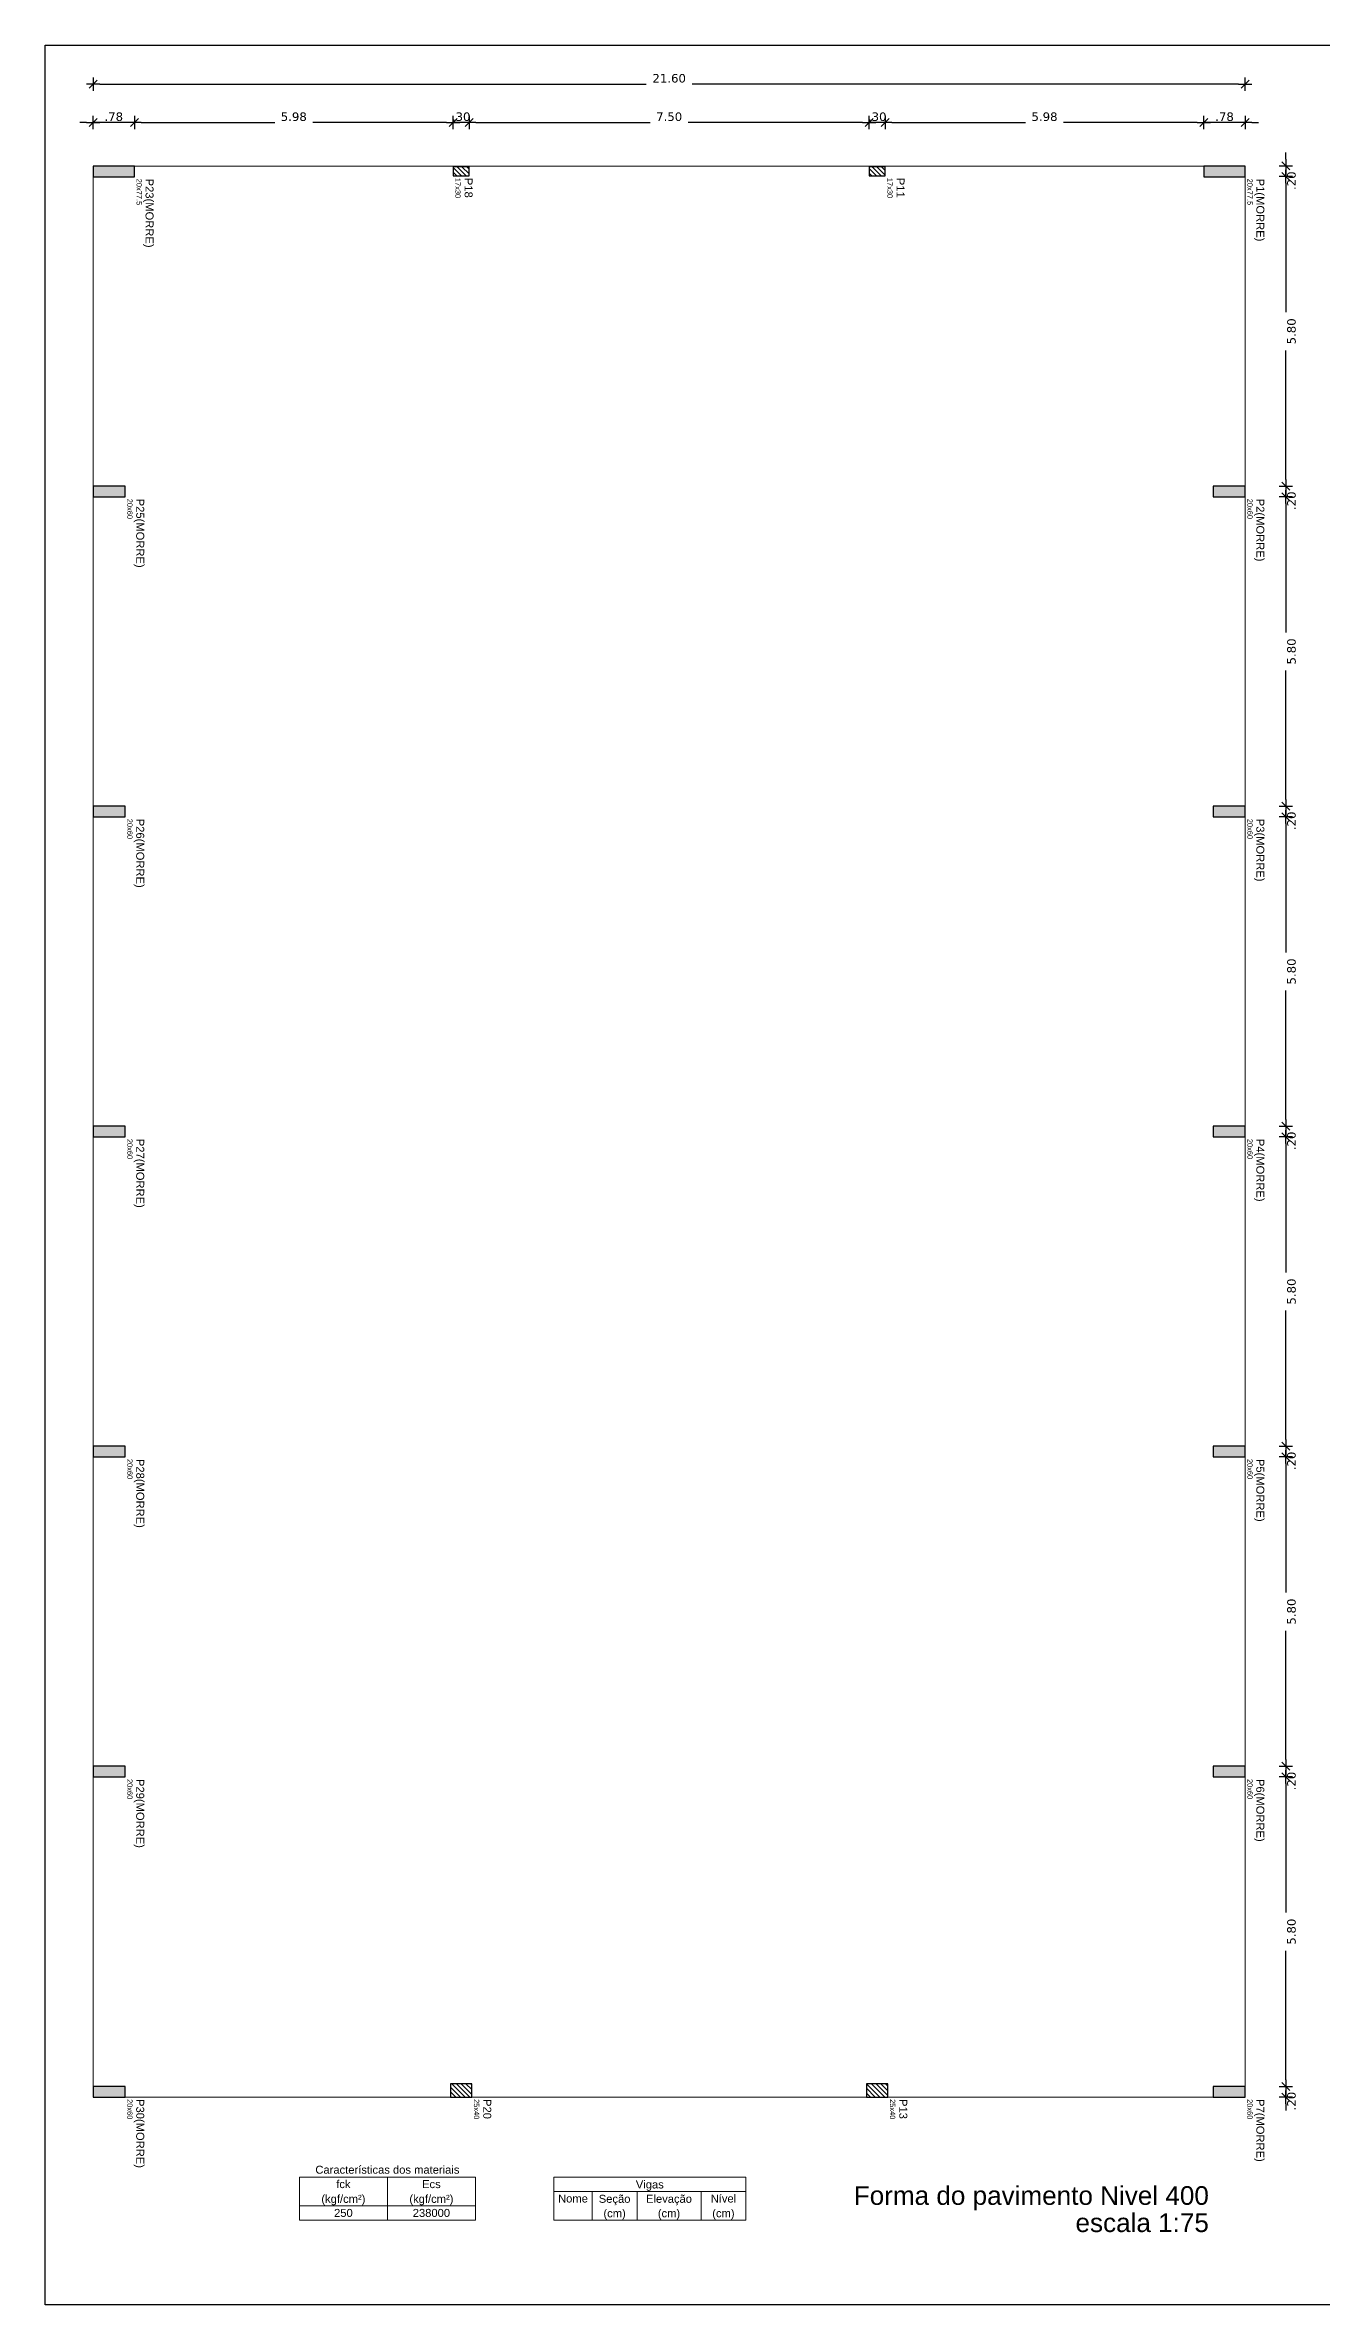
# Model space of a CAD drawing. Extents: x 25 to 1028, y -81 to 176.
# Drawn here: x 812.4 to 836.34, y 47.77 to 90.13 of the extents above; entities that cross this region are included whole.
import ezdxf

# ---------------------------------------------------------------- set-up
doc = ezdxf.new("R2010")
doc.units = 0
doc.header["$LTSCALE"] = 0.3
doc.header["$PDSIZE"] = 0.1
doc.layers.get('0').update_dxf_attribs({"linetype": 'CONTINUOUS'})
doc.layers.get('Defpoints').update_dxf_attribs({"linetype": 'CONTINUOUS'})
doc.layers.add('ARQ-CTA-1_100', color=1, linetype='CONTINUOUS')
doc.layers.add('FO-Pilares', color=4, linetype='CONTINUOUS')
for name, color, linetype, lineweight in [('FO-Hachuras dos pilares', 9, 'CONTINUOUS', 5), ('FO-Textos das vigas', 7, 'CONTINUOUS', 5), ('FO-Textos dos pilares', 7, 'CONTINUOUS', 5), ('FO-Títulos', 1, 'CONTINUOUS', 20)]:
    doc.layers.add(name, color=color, linetype=linetype, lineweight=lineweight)
doc.layers.add('VPort', color=45, linetype='CONTINUOUS', plot=False)
doc.styles.add('Arial', font='arial.ttf')
doc.styles.add('FNDE Texto Cota 0100', font='verdana.ttf', dxfattribs={"height": 0.16})
doc.dimstyles.new('FNDE 1-0100', dxfattribs={"dimscale": 2.5, "dimtxt": 0.16, "dimasz": 0.05, "dimexe": 0.15, "dimexo": 0.15, "dimgap": 0.05, "dimtad": 1, "dimzin": 4, "dimdsep": 46, "dimtxsty": 'FNDE Texto Cota 0100', "dimblk": 'tic', "dimcen": 0.15, "dimdle": 0.15, "dimse1": 1, "dimse2": 1, "dimclrd": 251, "dimclre": 251, "dimclrt": 256, "dimaunit": 1, "dimadec": 3, "dimazin": 0, "dimtfac": 1, "dimtix": 1, "dimtmove": 2, "dimatfit": 3, "dimldrblk": 'tic', "dimfxl": 0.15, "dimtvp": 1, "dimtolj": 1, "dimtzin": 0, "dimarcsym": 0})
pattern_1 = [(315, (830.948375, 157.191385), (0.044194174, 0.044194174), [])]
pattern_2 = [(315, (830.948375, 157.216385), (0.044194174, 0.044194174), [])]

# ---------------------------------------------------------------- blocks, each defined once
blk = doc.blocks.new('tic')
at = {"color": 251}
for p, q in [((-1, 0), (1, 0)), ((0, -1), (0, 1))]:
    blk.add_line(p, q, dxfattribs=at)
blk.add_line((-0.6, -0.6), (0.6, 0.6))
blk = doc.blocks.new('*D90')
at = {"layer": 'ARQ-CTA-1_100', "color": 251, "lineweight": -2}
for p, q in [((835.661, 87.986), (835.661, 88.111)), ((835.661, 87.861), (835.661, 87.661)), ((835.661, 87.536), (835.661, 87.411))]:
    blk.add_line(p, q, dxfattribs=at)
at = {"layer": 'Defpoints', "color": 0}
for p in [(833.953, 87.861), (833.953, 87.661), (835.661, 87.661)]:
    blk.add_point(p, dxfattribs=at)
at = {"layer": 'ARQ-CTA-1_100', "color": 251, "lineweight": -2, "xscale": 0.125, "yscale": 0.125, "zscale": 0.125}
for p, rotation in [((835.661, 87.861), 270), ((835.661, 87.661), 90)]:
    blk.add_blockref('tic', p, dxfattribs=dict(at, rotation=rotation))
at = {"layer": 'ARQ-CTA-1_100', "insert": (835.767, 87.585), "char_height": 0.16, "attachment_point": 5, "rotation": 90, "style": 'FNDE Texto Cota 0100'}
blk.add_mtext('\\A1;.20', dxfattribs=at)
blk = doc.blocks.new('*D91')
at = {"layer": 'ARQ-CTA-1_100', "color": 251, "lineweight": -2}
for p, q in [((835.661, 87.536), (835.661, 85.118)), ((835.661, 81.986), (835.661, 84.403))]:
    blk.add_line(p, q, dxfattribs=at)
at = {"layer": 'Defpoints', "color": 0}
for p in [(833.953, 87.661), (833.953, 81.861), (835.661, 81.861)]:
    blk.add_point(p, dxfattribs=at)
at = {"layer": 'ARQ-CTA-1_100', "color": 251, "lineweight": -2, "xscale": 0.125, "yscale": 0.125, "zscale": 0.125}
for p, rotation in [((835.661, 87.661), 90), ((835.661, 81.861), 270)]:
    blk.add_blockref('tic', p, dxfattribs=dict(at, rotation=rotation))
at = {"layer": 'ARQ-CTA-1_100', "insert": (835.767, 84.761), "char_height": 0.16, "attachment_point": 5, "rotation": 90, "style": 'FNDE Texto Cota 0100'}
blk.add_mtext('\\A1;5.80', dxfattribs=at)
blk = doc.blocks.new('*D92')
at = {"layer": 'ARQ-CTA-1_100', "color": 251, "lineweight": -2}
for p, q in [((835.661, 81.986), (835.661, 82.111)), ((835.661, 81.861), (835.661, 81.661)), ((835.661, 81.536), (835.661, 81.411))]:
    blk.add_line(p, q, dxfattribs=at)
at = {"layer": 'Defpoints', "color": 0}
for p in [(833.953, 81.861), (833.953, 81.661), (835.661, 81.661)]:
    blk.add_point(p, dxfattribs=at)
at = {"layer": 'ARQ-CTA-1_100', "color": 251, "lineweight": -2, "xscale": 0.125, "yscale": 0.125, "zscale": 0.125}
for p, rotation in [((835.661, 81.861), 270), ((835.661, 81.661), 90)]:
    blk.add_blockref('tic', p, dxfattribs=dict(at, rotation=rotation))
at = {"layer": 'ARQ-CTA-1_100', "insert": (835.767, 81.585), "char_height": 0.16, "attachment_point": 5, "rotation": 90, "style": 'FNDE Texto Cota 0100'}
blk.add_mtext('\\A1;.20', dxfattribs=at)
blk = doc.blocks.new('*D93')
at = {"layer": 'ARQ-CTA-1_100', "color": 251, "lineweight": -2}
for p, q in [((835.661, 81.536), (835.661, 79.118)), ((835.661, 75.986), (835.661, 78.403))]:
    blk.add_line(p, q, dxfattribs=at)
at = {"layer": 'Defpoints', "color": 0}
for p in [(833.953, 81.661), (833.953, 75.861), (835.661, 75.861)]:
    blk.add_point(p, dxfattribs=at)
at = {"layer": 'ARQ-CTA-1_100', "color": 251, "lineweight": -2, "xscale": 0.125, "yscale": 0.125, "zscale": 0.125}
for p, rotation in [((835.661, 81.661), 90), ((835.661, 75.861), 270)]:
    blk.add_blockref('tic', p, dxfattribs=dict(at, rotation=rotation))
at = {"layer": 'ARQ-CTA-1_100', "insert": (835.767, 78.761), "char_height": 0.16, "attachment_point": 5, "rotation": 90, "style": 'FNDE Texto Cota 0100'}
blk.add_mtext('\\A1;5.80', dxfattribs=at)
blk = doc.blocks.new('*D94')
at = {"layer": 'ARQ-CTA-1_100', "color": 251, "lineweight": -2}
for p, q in [((835.661, 75.986), (835.661, 76.111)), ((835.661, 75.861), (835.661, 75.661)), ((835.661, 75.536), (835.661, 75.411))]:
    blk.add_line(p, q, dxfattribs=at)
at = {"layer": 'Defpoints', "color": 0}
for p in [(833.953, 75.861), (833.953, 75.661), (835.661, 75.661)]:
    blk.add_point(p, dxfattribs=at)
at = {"layer": 'ARQ-CTA-1_100', "color": 251, "lineweight": -2, "xscale": 0.125, "yscale": 0.125, "zscale": 0.125}
for p, rotation in [((835.661, 75.861), 270), ((835.661, 75.661), 90)]:
    blk.add_blockref('tic', p, dxfattribs=dict(at, rotation=rotation))
at = {"layer": 'ARQ-CTA-1_100', "insert": (835.767, 75.585), "char_height": 0.16, "attachment_point": 5, "rotation": 90, "style": 'FNDE Texto Cota 0100'}
blk.add_mtext('\\A1;.20', dxfattribs=at)
blk = doc.blocks.new('*D95')
at = {"layer": 'ARQ-CTA-1_100', "color": 251, "lineweight": -2}
for p, q in [((835.661, 75.536), (835.661, 73.118)), ((835.661, 69.986), (835.661, 72.403))]:
    blk.add_line(p, q, dxfattribs=at)
at = {"layer": 'Defpoints', "color": 0}
for p in [(833.953, 75.661), (833.953, 69.861), (835.661, 69.861)]:
    blk.add_point(p, dxfattribs=at)
at = {"layer": 'ARQ-CTA-1_100', "color": 251, "lineweight": -2, "xscale": 0.125, "yscale": 0.125, "zscale": 0.125}
for p, rotation in [((835.661, 75.661), 90), ((835.661, 69.861), 270)]:
    blk.add_blockref('tic', p, dxfattribs=dict(at, rotation=rotation))
at = {"layer": 'ARQ-CTA-1_100', "insert": (835.767, 72.761), "char_height": 0.16, "attachment_point": 5, "rotation": 90, "style": 'FNDE Texto Cota 0100'}
blk.add_mtext('\\A1;5.80', dxfattribs=at)
blk = doc.blocks.new('*D96')
at = {"layer": 'ARQ-CTA-1_100', "color": 251, "lineweight": -2}
for p, q in [((835.661, 69.986), (835.661, 70.111)), ((835.661, 69.861), (835.661, 69.661)), ((835.661, 69.536), (835.661, 69.411))]:
    blk.add_line(p, q, dxfattribs=at)
at = {"layer": 'Defpoints', "color": 0}
for p in [(833.953, 69.861), (833.953, 69.661), (835.661, 69.661)]:
    blk.add_point(p, dxfattribs=at)
at = {"layer": 'ARQ-CTA-1_100', "color": 251, "lineweight": -2, "xscale": 0.125, "yscale": 0.125, "zscale": 0.125}
for p, rotation in [((835.661, 69.861), 270), ((835.661, 69.661), 90)]:
    blk.add_blockref('tic', p, dxfattribs=dict(at, rotation=rotation))
at = {"layer": 'ARQ-CTA-1_100', "insert": (835.767, 69.585), "char_height": 0.16, "attachment_point": 5, "rotation": 90, "style": 'FNDE Texto Cota 0100'}
blk.add_mtext('\\A1;.20', dxfattribs=at)
blk = doc.blocks.new('*D97')
at = {"layer": 'ARQ-CTA-1_100', "color": 251, "lineweight": -2}
for p, q in [((835.661, 69.536), (835.661, 67.118)), ((835.661, 63.986), (835.661, 66.403))]:
    blk.add_line(p, q, dxfattribs=at)
at = {"layer": 'Defpoints', "color": 0}
for p in [(833.953, 69.661), (833.953, 63.861), (835.661, 63.861)]:
    blk.add_point(p, dxfattribs=at)
at = {"layer": 'ARQ-CTA-1_100', "color": 251, "lineweight": -2, "xscale": 0.125, "yscale": 0.125, "zscale": 0.125}
for p, rotation in [((835.661, 69.661), 90), ((835.661, 63.861), 270)]:
    blk.add_blockref('tic', p, dxfattribs=dict(at, rotation=rotation))
at = {"layer": 'ARQ-CTA-1_100', "insert": (835.767, 66.761), "char_height": 0.16, "attachment_point": 5, "rotation": 90, "style": 'FNDE Texto Cota 0100'}
blk.add_mtext('\\A1;5.80', dxfattribs=at)
blk = doc.blocks.new('*D98')
at = {"layer": 'ARQ-CTA-1_100', "color": 251, "lineweight": -2}
for p, q in [((835.661, 63.986), (835.661, 64.111)), ((835.661, 63.861), (835.661, 63.661)), ((835.661, 63.536), (835.661, 63.411))]:
    blk.add_line(p, q, dxfattribs=at)
at = {"layer": 'Defpoints', "color": 0}
for p in [(833.953, 63.861), (833.953, 63.661), (835.661, 63.661)]:
    blk.add_point(p, dxfattribs=at)
at = {"layer": 'ARQ-CTA-1_100', "color": 251, "lineweight": -2, "xscale": 0.125, "yscale": 0.125, "zscale": 0.125}
for p, rotation in [((835.661, 63.861), 270), ((835.661, 63.661), 90)]:
    blk.add_blockref('tic', p, dxfattribs=dict(at, rotation=rotation))
at = {"layer": 'ARQ-CTA-1_100', "insert": (835.767, 63.585), "char_height": 0.16, "attachment_point": 5, "rotation": 90, "style": 'FNDE Texto Cota 0100'}
blk.add_mtext('\\A1;.20', dxfattribs=at)
blk = doc.blocks.new('*D99')
at = {"layer": 'ARQ-CTA-1_100', "color": 251, "lineweight": -2}
for p, q in [((835.661, 63.536), (835.661, 61.118)), ((835.661, 57.986), (835.661, 60.403))]:
    blk.add_line(p, q, dxfattribs=at)
at = {"layer": 'Defpoints', "color": 0}
for p in [(833.953, 63.661), (833.953, 57.861), (835.661, 57.861)]:
    blk.add_point(p, dxfattribs=at)
at = {"layer": 'ARQ-CTA-1_100', "color": 251, "lineweight": -2, "xscale": 0.125, "yscale": 0.125, "zscale": 0.125}
for p, rotation in [((835.661, 63.661), 90), ((835.661, 57.861), 270)]:
    blk.add_blockref('tic', p, dxfattribs=dict(at, rotation=rotation))
at = {"layer": 'ARQ-CTA-1_100', "insert": (835.767, 60.761), "char_height": 0.16, "attachment_point": 5, "rotation": 90, "style": 'FNDE Texto Cota 0100'}
blk.add_mtext('\\A1;5.80', dxfattribs=at)
blk = doc.blocks.new('*D100')
at = {"layer": 'ARQ-CTA-1_100', "color": 251, "lineweight": -2}
for p, q in [((835.661, 57.986), (835.661, 58.111)), ((835.661, 57.861), (835.661, 57.661)), ((835.661, 57.536), (835.661, 57.411))]:
    blk.add_line(p, q, dxfattribs=at)
at = {"layer": 'Defpoints', "color": 0}
for p in [(833.953, 57.861), (833.953, 57.661), (835.661, 57.661)]:
    blk.add_point(p, dxfattribs=at)
at = {"layer": 'ARQ-CTA-1_100', "color": 251, "lineweight": -2, "xscale": 0.125, "yscale": 0.125, "zscale": 0.125}
for p, rotation in [((835.661, 57.861), 270), ((835.661, 57.661), 90)]:
    blk.add_blockref('tic', p, dxfattribs=dict(at, rotation=rotation))
at = {"layer": 'ARQ-CTA-1_100', "insert": (835.767, 57.585), "char_height": 0.16, "attachment_point": 5, "rotation": 90, "style": 'FNDE Texto Cota 0100'}
blk.add_mtext('\\A1;.20', dxfattribs=at)
blk = doc.blocks.new('*D101')
at = {"layer": 'ARQ-CTA-1_100', "color": 251, "lineweight": -2}
for p, q in [((835.661, 57.536), (835.661, 55.118)), ((835.661, 51.986), (835.661, 54.403))]:
    blk.add_line(p, q, dxfattribs=at)
at = {"layer": 'Defpoints', "color": 0}
for p in [(833.953, 57.661), (833.953, 51.861), (835.661, 51.861)]:
    blk.add_point(p, dxfattribs=at)
at = {"layer": 'ARQ-CTA-1_100', "color": 251, "lineweight": -2, "xscale": 0.125, "yscale": 0.125, "zscale": 0.125}
for p, rotation in [((835.661, 57.661), 90), ((835.661, 51.861), 270)]:
    blk.add_blockref('tic', p, dxfattribs=dict(at, rotation=rotation))
at = {"layer": 'ARQ-CTA-1_100', "insert": (835.767, 54.761), "char_height": 0.16, "attachment_point": 5, "rotation": 90, "style": 'FNDE Texto Cota 0100'}
blk.add_mtext('\\A1;5.80', dxfattribs=at)
blk = doc.blocks.new('*D102')
at = {"layer": 'ARQ-CTA-1_100', "color": 251, "lineweight": -2}
for p, q in [((835.661, 51.986), (835.661, 52.111)), ((835.661, 51.861), (835.661, 51.661)), ((835.661, 51.536), (835.661, 51.411))]:
    blk.add_line(p, q, dxfattribs=at)
at = {"layer": 'Defpoints', "color": 0}
for p in [(833.953, 51.861), (833.953, 51.661), (835.661, 51.661)]:
    blk.add_point(p, dxfattribs=at)
at = {"layer": 'ARQ-CTA-1_100', "color": 251, "lineweight": -2, "xscale": 0.125, "yscale": 0.125, "zscale": 0.125}
for p, rotation in [((835.661, 51.861), 270), ((835.661, 51.661), 90)]:
    blk.add_blockref('tic', p, dxfattribs=dict(at, rotation=rotation))
at = {"layer": 'ARQ-CTA-1_100', "insert": (835.767, 51.585), "char_height": 0.16, "attachment_point": 5, "rotation": 90, "style": 'FNDE Texto Cota 0100'}
blk.add_mtext('\\A1;.20', dxfattribs=at)
blk = doc.blocks.new('*D103')
at = {"layer": 'ARQ-CTA-1_100', "color": 251, "lineweight": -2}
for p, q in [((833.999, 88.678), (833.874, 88.678)), ((834.899, 88.678), (834.124, 88.678)), ((835.024, 88.678), (835.149, 88.678))]:
    blk.add_line(p, q, dxfattribs=at)
at = {"layer": 'Defpoints', "color": 0}
for p in [(834.124, 88.678), (834.124, 87.861), (834.899, 87.861)]:
    blk.add_point(p, dxfattribs=at)
at = {"layer": 'ARQ-CTA-1_100', "color": 251, "lineweight": -2, "xscale": 0.125, "yscale": 0.125, "zscale": 0.125}
blk.add_blockref('tic', (834.124, 88.678), dxfattribs=at)
at = {"layer": 'ARQ-CTA-1_100', "color": 251, "lineweight": -2, "xscale": 0.125, "yscale": 0.125, "zscale": 0.125, "rotation": 180}
blk.add_blockref('tic', (834.899, 88.678), dxfattribs=at)
at = {"layer": 'ARQ-CTA-1_100', "insert": (834.511, 88.784), "char_height": 0.16, "attachment_point": 5, "style": 'FNDE Texto Cota 0100'}
blk.add_mtext('\\A1;.78', dxfattribs=at)
blk = doc.blocks.new('*D104')
at = {"layer": 'ARQ-CTA-1_100', "color": 251, "lineweight": -2}
for p, q in [((828.274, 88.678), (830.778, 88.678)), ((833.999, 88.678), (831.495, 88.678))]:
    blk.add_line(p, q, dxfattribs=at)
at = {"layer": 'Defpoints', "color": 0}
for p in [(828.149, 88.678), (828.149, 87.846), (834.124, 87.861)]:
    blk.add_point(p, dxfattribs=at)
at = {"layer": 'ARQ-CTA-1_100', "color": 251, "lineweight": -2, "xscale": 0.125, "yscale": 0.125, "zscale": 0.125, "rotation": 180}
blk.add_blockref('tic', (828.149, 88.678), dxfattribs=at)
at = {"layer": 'ARQ-CTA-1_100', "color": 251, "lineweight": -2, "xscale": 0.125, "yscale": 0.125, "zscale": 0.125}
blk.add_blockref('tic', (834.124, 88.678), dxfattribs=at)
at = {"layer": 'ARQ-CTA-1_100', "insert": (831.136, 88.784), "char_height": 0.16, "attachment_point": 5, "style": 'FNDE Texto Cota 0100'}
blk.add_mtext('\\A1;5.98', dxfattribs=at)
blk = doc.blocks.new('*D105')
at = {"layer": 'ARQ-CTA-1_100', "color": 251, "lineweight": -2}
for p, q in [((827.724, 88.678), (827.599, 88.678)), ((828.149, 88.678), (827.849, 88.678)), ((828.274, 88.678), (828.399, 88.678))]:
    blk.add_line(p, q, dxfattribs=at)
at = {"layer": 'Defpoints', "color": 0}
for p in [(827.849, 88.678), (827.849, 87.846), (828.149, 87.846)]:
    blk.add_point(p, dxfattribs=at)
at = {"layer": 'ARQ-CTA-1_100', "color": 251, "lineweight": -2, "xscale": 0.125, "yscale": 0.125, "zscale": 0.125}
blk.add_blockref('tic', (827.849, 88.678), dxfattribs=at)
at = {"layer": 'ARQ-CTA-1_100', "color": 251, "lineweight": -2, "xscale": 0.125, "yscale": 0.125, "zscale": 0.125, "rotation": 180}
blk.add_blockref('tic', (828.149, 88.678), dxfattribs=at)
at = {"layer": 'ARQ-CTA-1_100', "insert": (827.999, 88.784), "char_height": 0.16, "attachment_point": 5, "style": 'FNDE Texto Cota 0100'}
blk.add_mtext('\\A1;.30', dxfattribs=at)
blk = doc.blocks.new('*D106')
at = {"layer": 'ARQ-CTA-1_100', "color": 251, "lineweight": -2}
for p, q in [((820.474, 88.678), (823.74, 88.678)), ((827.724, 88.678), (824.458, 88.678))]:
    blk.add_line(p, q, dxfattribs=at)
at = {"layer": 'Defpoints', "color": 0}
for p in [(820.349, 88.678), (820.349, 87.846), (827.849, 87.846)]:
    blk.add_point(p, dxfattribs=at)
at = {"layer": 'ARQ-CTA-1_100', "color": 251, "lineweight": -2, "xscale": 0.125, "yscale": 0.125, "zscale": 0.125, "rotation": 180}
blk.add_blockref('tic', (820.349, 88.678), dxfattribs=at)
at = {"layer": 'ARQ-CTA-1_100', "color": 251, "lineweight": -2, "xscale": 0.125, "yscale": 0.125, "zscale": 0.125}
blk.add_blockref('tic', (827.849, 88.678), dxfattribs=at)
at = {"layer": 'ARQ-CTA-1_100', "insert": (824.099, 88.784), "char_height": 0.16, "attachment_point": 5, "style": 'FNDE Texto Cota 0100'}
blk.add_mtext('\\A1;7.50', dxfattribs=at)
blk = doc.blocks.new('*D107')
at = {"layer": 'ARQ-CTA-1_100', "color": 251, "lineweight": -2}
for p, q in [((819.924, 88.678), (819.799, 88.678)), ((820.349, 88.678), (820.049, 88.678)), ((820.474, 88.678), (820.599, 88.678))]:
    blk.add_line(p, q, dxfattribs=at)
at = {"layer": 'Defpoints', "color": 0}
for p in [(820.049, 88.678), (820.049, 87.846), (820.349, 87.846)]:
    blk.add_point(p, dxfattribs=at)
at = {"layer": 'ARQ-CTA-1_100', "color": 251, "lineweight": -2, "xscale": 0.125, "yscale": 0.125, "zscale": 0.125}
blk.add_blockref('tic', (820.049, 88.678), dxfattribs=at)
at = {"layer": 'ARQ-CTA-1_100', "color": 251, "lineweight": -2, "xscale": 0.125, "yscale": 0.125, "zscale": 0.125, "rotation": 180}
blk.add_blockref('tic', (820.349, 88.678), dxfattribs=at)
at = {"layer": 'ARQ-CTA-1_100', "insert": (820.199, 88.784), "char_height": 0.16, "attachment_point": 5, "style": 'FNDE Texto Cota 0100'}
blk.add_mtext('\\A1;.30', dxfattribs=at)
blk = doc.blocks.new('*D108')
at = {"layer": 'ARQ-CTA-1_100', "color": 251, "lineweight": -2}
for p, q in [((814.199, 88.678), (816.703, 88.678)), ((819.924, 88.678), (817.42, 88.678))]:
    blk.add_line(p, q, dxfattribs=at)
at = {"layer": 'Defpoints', "color": 0}
for p in [(814.074, 88.678), (814.074, 87.861), (820.049, 87.846)]:
    blk.add_point(p, dxfattribs=at)
at = {"layer": 'ARQ-CTA-1_100', "color": 251, "lineweight": -2, "xscale": 0.125, "yscale": 0.125, "zscale": 0.125, "rotation": 180}
blk.add_blockref('tic', (814.074, 88.678), dxfattribs=at)
at = {"layer": 'ARQ-CTA-1_100', "color": 251, "lineweight": -2, "xscale": 0.125, "yscale": 0.125, "zscale": 0.125}
blk.add_blockref('tic', (820.049, 88.678), dxfattribs=at)
at = {"layer": 'ARQ-CTA-1_100', "insert": (817.061, 88.784), "char_height": 0.16, "attachment_point": 5, "style": 'FNDE Texto Cota 0100'}
blk.add_mtext('\\A1;5.98', dxfattribs=at)
blk = doc.blocks.new('*D109')
at = {"layer": 'ARQ-CTA-1_100', "color": 251, "lineweight": -2}
for p, q in [((813.174, 88.678), (813.049, 88.678)), ((814.074, 88.678), (813.299, 88.678)), ((814.199, 88.678), (814.324, 88.678))]:
    blk.add_line(p, q, dxfattribs=at)
at = {"layer": 'Defpoints', "color": 0}
for p in [(813.299, 88.678), (813.299, 87.861), (814.074, 87.861)]:
    blk.add_point(p, dxfattribs=at)
at = {"layer": 'ARQ-CTA-1_100', "color": 251, "lineweight": -2, "xscale": 0.125, "yscale": 0.125, "zscale": 0.125}
blk.add_blockref('tic', (813.299, 88.678), dxfattribs=at)
at = {"layer": 'ARQ-CTA-1_100', "color": 251, "lineweight": -2, "xscale": 0.125, "yscale": 0.125, "zscale": 0.125, "rotation": 180}
blk.add_blockref('tic', (814.074, 88.678), dxfattribs=at)
at = {"layer": 'ARQ-CTA-1_100', "insert": (813.686, 88.784), "char_height": 0.16, "attachment_point": 5, "style": 'FNDE Texto Cota 0100'}
blk.add_mtext('\\A1;.78', dxfattribs=at)
blk = doc.blocks.new('*D110')
at = {"layer": 'ARQ-CTA-1_100', "color": 251, "lineweight": -2}
for p, q in [((813.424, 89.398), (823.67, 89.398)), ((834.774, 89.398), (824.528, 89.398))]:
    blk.add_line(p, q, dxfattribs=at)
at = {"layer": 'Defpoints', "color": 0}
for p in [(813.299, 89.398), (813.299, 87.861), (834.899, 87.861)]:
    blk.add_point(p, dxfattribs=at)
at = {"layer": 'ARQ-CTA-1_100', "color": 251, "lineweight": -2, "xscale": 0.125, "yscale": 0.125, "zscale": 0.125, "rotation": 180}
blk.add_blockref('tic', (813.299, 89.398), dxfattribs=at)
at = {"layer": 'ARQ-CTA-1_100', "color": 251, "lineweight": -2, "xscale": 0.125, "yscale": 0.125, "zscale": 0.125}
blk.add_blockref('tic', (834.899, 89.398), dxfattribs=at)
at = {"layer": 'ARQ-CTA-1_100', "insert": (824.099, 89.504), "char_height": 0.16, "attachment_point": 5, "style": 'FNDE Texto Cota 0100'}
blk.add_mtext('\\A1;21.60', dxfattribs=at)

msp = doc.modelspace()

# ---------------------------------------------------------------- hatches: boundary and pattern name
at = {"layer": 'FO-Hachuras dos pilares', "linetype": 'Continuous'}
for points in [[(813.29887518, 87.86088542), (813.29887518, 87.76088542), (813.29887518, 87.66088542), (813.68637518, 87.66088542), (814.07387518, 87.66088542), (814.07387518, 87.76088542), (814.07387518, 87.86088542), (813.68637518, 87.86088542)], [(834.12387518, 87.86088542), (834.12387518, 87.76088542), (834.12387518, 87.66088542), (834.51137518, 87.66088542), (834.89887518, 87.66088542), (834.89887518, 87.76088542), (834.89887518, 87.86088542), (834.51137518, 87.86088542)], [(813.29887518, 81.86088542), (813.29887518, 81.76088542), (813.29887518, 81.66088542), (813.59887518, 81.66088542), (813.89887518, 81.66088542), (813.89887518, 81.76088542), (813.89887518, 81.86088542), (813.59887518, 81.86088542)], [(834.29887518, 81.86088542), (834.29887518, 81.76088542), (834.29887518, 81.66088542), (834.59887518, 81.66088542), (834.89887518, 81.66088542), (834.89887518, 81.76088542), (834.89887518, 81.86088542), (834.59887518, 81.86088542)], [(813.29887518, 75.86088542), (813.29887518, 75.76088542), (813.29887518, 75.66088542), (813.59887518, 75.66088542), (813.89887518, 75.66088542), (813.89887518, 75.76088542), (813.89887518, 75.86088542), (813.59887518, 75.86088542)], [(834.29887518, 75.86088542), (834.29887518, 75.76088542), (834.29887518, 75.66088542), (834.59887518, 75.66088542), (834.89887518, 75.66088542), (834.89887518, 75.76088542), (834.89887518, 75.86088542), (834.59887518, 75.86088542)], [(813.29887518, 69.86088542), (813.29887518, 69.76088542), (813.29887518, 69.66088542), (813.59887518, 69.66088542), (813.89887518, 69.66088542), (813.89887518, 69.76088542), (813.89887518, 69.86088542), (813.59887518, 69.86088542)], [(834.29887518, 69.86088542), (834.29887518, 69.76088542), (834.29887518, 69.66088542), (834.59887518, 69.66088542), (834.89887518, 69.66088542), (834.89887518, 69.76088542), (834.89887518, 69.86088542), (834.59887518, 69.86088542)], [(813.29887518, 63.86088542), (813.29887518, 63.76088542), (813.29887518, 63.66088542), (813.59887518, 63.66088542), (813.89887518, 63.66088542), (813.89887518, 63.76088542), (813.89887518, 63.86088542), (813.59887518, 63.86088542)], [(834.29887518, 63.86088542), (834.29887518, 63.76088542), (834.29887518, 63.66088542), (834.59887518, 63.66088542), (834.89887518, 63.66088542), (834.89887518, 63.76088542), (834.89887518, 63.86088542), (834.59887518, 63.86088542)], [(813.29887518, 57.86088542), (813.29887518, 57.76088542), (813.29887518, 57.66088542), (813.59887518, 57.66088542), (813.89887518, 57.66088542), (813.89887518, 57.76088542), (813.89887518, 57.86088542), (813.59887518, 57.86088542)], [(834.29887518, 57.86088542), (834.29887518, 57.76088542), (834.29887518, 57.66088542), (834.59887518, 57.66088542), (834.89887518, 57.66088542), (834.89887518, 57.76088542), (834.89887518, 57.86088542), (834.59887518, 57.86088542)], [(813.29887518, 51.86088542), (813.29887518, 51.76088542), (813.29887518, 51.66088542), (813.59887518, 51.66088542), (813.89887518, 51.66088542), (813.89887518, 51.76088542), (813.89887518, 51.86088542), (813.59887518, 51.86088542)], [(834.29887518, 51.86088542), (834.29887518, 51.76088542), (834.29887518, 51.66088542), (834.59887518, 51.66088542), (834.89887518, 51.66088542), (834.89887518, 51.76088542), (834.89887518, 51.86088542), (834.59887518, 51.86088542)]]:
    msp.add_hatch(color=256, dxfattribs=at).paths.add_polyline_path(points)
h = msp.add_hatch(dxfattribs=at)
h.set_pattern_fill('ANSI31', color=256, scale=0.5, angle=-90, style=0)
h.set_pattern_definition(pattern_1)
h.paths.add_polyline_path([(820.04887518, 87.84588542), (820.04887518, 87.76088542), (820.04887518, 87.67588542), (820.19887518, 87.67588542), (820.34887518, 87.67588542), (820.34887518, 87.76088542), (820.34887518, 87.84588542), (820.19887518, 87.84588542)])
h = msp.add_hatch(dxfattribs=at)
h.set_pattern_fill('ANSI31', color=256, scale=0.5, angle=-90, style=0)
h.set_pattern_definition(pattern_1)
h.paths.add_polyline_path([(827.84887518, 87.84588542), (827.84887518, 87.76088542), (827.84887518, 87.67588542), (827.99887518, 87.67588542), (828.14887518, 87.67588542), (828.14887518, 87.76088542), (828.14887518, 87.84588542), (827.99887518, 87.84588542)])
h = msp.add_hatch(dxfattribs=at)
h.set_pattern_fill('ANSI31', color=256, scale=0.5, angle=-90, style=0)
h.set_pattern_definition(pattern_2)
h.paths.add_polyline_path([(819.99887518, 51.91088542), (819.99887518, 51.78588542), (819.99887518, 51.66088542), (820.19887518, 51.66088542), (820.39887518, 51.66088542), (820.39887518, 51.78588542), (820.39887518, 51.91088542), (820.19887518, 51.91088542)])
h = msp.add_hatch(dxfattribs=at)
h.set_pattern_fill('ANSI31', color=256, scale=0.5, angle=-90, style=0)
h.set_pattern_definition(pattern_2)
h.paths.add_polyline_path([(827.79887518, 51.91088542), (827.79887518, 51.78588542), (827.79887518, 51.66088542), (827.99887518, 51.66088542), (828.19887518, 51.66088542), (828.19887518, 51.78588542), (828.19887518, 51.91088542), (827.99887518, 51.91088542)])

# ---------------------------------------------------------------- linework, layer by layer
at = {"layer": 'FO-Pilares'}
for points in [[(813.29887518, 87.86088542), (813.29887518, 87.76088542), (813.29887518, 87.66088542), (813.68637518, 87.66088542), (814.07387518, 87.66088542), (814.07387518, 87.76088542), (814.07387518, 87.86088542), (813.68637518, 87.86088542), (813.29887518, 87.86088542)], [(820.04887518, 87.84588542), (820.04887518, 87.76088542), (820.04887518, 87.67588542), (820.19887518, 87.67588542), (820.34887518, 87.67588542), (820.34887518, 87.76088542), (820.34887518, 87.84588542), (820.19887518, 87.84588542), (820.04887518, 87.84588542)], [(827.84887518, 87.84588542), (827.84887518, 87.76088542), (827.84887518, 87.67588542), (827.99887518, 87.67588542), (828.14887518, 87.67588542), (828.14887518, 87.76088542), (828.14887518, 87.84588542), (827.99887518, 87.84588542), (827.84887518, 87.84588542)], [(834.12387518, 87.86088542), (834.12387518, 87.76088542), (834.12387518, 87.66088542), (834.51137518, 87.66088542), (834.89887518, 87.66088542), (834.89887518, 87.76088542), (834.89887518, 87.86088542), (834.51137518, 87.86088542), (834.12387518, 87.86088542)], [(813.29887518, 81.86088542), (813.29887518, 81.76088542), (813.29887518, 81.66088542), (813.59887518, 81.66088542), (813.89887518, 81.66088542), (813.89887518, 81.76088542), (813.89887518, 81.86088542), (813.59887518, 81.86088542), (813.29887518, 81.86088542)], [(834.29887518, 81.86088542), (834.29887518, 81.76088542), (834.29887518, 81.66088542), (834.59887518, 81.66088542), (834.89887518, 81.66088542), (834.89887518, 81.76088542), (834.89887518, 81.86088542), (834.59887518, 81.86088542), (834.29887518, 81.86088542)], [(813.29887518, 75.86088542), (813.29887518, 75.76088542), (813.29887518, 75.66088542), (813.59887518, 75.66088542), (813.89887518, 75.66088542), (813.89887518, 75.76088542), (813.89887518, 75.86088542), (813.59887518, 75.86088542), (813.29887518, 75.86088542)], [(834.29887518, 75.86088542), (834.29887518, 75.76088542), (834.29887518, 75.66088542), (834.59887518, 75.66088542), (834.89887518, 75.66088542), (834.89887518, 75.76088542), (834.89887518, 75.86088542), (834.59887518, 75.86088542), (834.29887518, 75.86088542)], [(813.29887518, 69.86088542), (813.29887518, 69.76088542), (813.29887518, 69.66088542), (813.59887518, 69.66088542), (813.89887518, 69.66088542), (813.89887518, 69.76088542), (813.89887518, 69.86088542), (813.59887518, 69.86088542), (813.29887518, 69.86088542)], [(834.29887518, 69.86088542), (834.29887518, 69.76088542), (834.29887518, 69.66088542), (834.59887518, 69.66088542), (834.89887518, 69.66088542), (834.89887518, 69.76088542), (834.89887518, 69.86088542), (834.59887518, 69.86088542), (834.29887518, 69.86088542)], [(813.29887518, 63.86088542), (813.29887518, 63.76088542), (813.29887518, 63.66088542), (813.59887518, 63.66088542), (813.89887518, 63.66088542), (813.89887518, 63.76088542), (813.89887518, 63.86088542), (813.59887518, 63.86088542), (813.29887518, 63.86088542)], [(834.29887518, 63.86088542), (834.29887518, 63.76088542), (834.29887518, 63.66088542), (834.59887518, 63.66088542), (834.89887518, 63.66088542), (834.89887518, 63.76088542), (834.89887518, 63.86088542), (834.59887518, 63.86088542), (834.29887518, 63.86088542)], [(813.29887518, 57.86088542), (813.29887518, 57.76088542), (813.29887518, 57.66088542), (813.59887518, 57.66088542), (813.89887518, 57.66088542), (813.89887518, 57.76088542), (813.89887518, 57.86088542), (813.59887518, 57.86088542), (813.29887518, 57.86088542)], [(834.29887518, 57.86088542), (834.29887518, 57.76088542), (834.29887518, 57.66088542), (834.59887518, 57.66088542), (834.89887518, 57.66088542), (834.89887518, 57.76088542), (834.89887518, 57.86088542), (834.59887518, 57.86088542), (834.29887518, 57.86088542)], [(813.29887518, 51.86088542), (813.29887518, 51.76088542), (813.29887518, 51.66088542), (813.59887518, 51.66088542), (813.89887518, 51.66088542), (813.89887518, 51.76088542), (813.89887518, 51.86088542), (813.59887518, 51.86088542), (813.29887518, 51.86088542)], [(819.99887518, 51.91088542), (819.99887518, 51.78588542), (819.99887518, 51.66088542), (820.19887518, 51.66088542), (820.39887518, 51.66088542), (820.39887518, 51.78588542), (820.39887518, 51.91088542), (820.19887518, 51.91088542), (819.99887518, 51.91088542)], [(827.79887518, 51.91088542), (827.79887518, 51.78588542), (827.79887518, 51.66088542), (827.99887518, 51.66088542), (828.19887518, 51.66088542), (828.19887518, 51.78588542), (828.19887518, 51.91088542), (827.99887518, 51.91088542), (827.79887518, 51.91088542)], [(834.29887518, 51.86088542), (834.29887518, 51.76088542), (834.29887518, 51.66088542), (834.59887518, 51.66088542), (834.89887518, 51.66088542), (834.89887518, 51.76088542), (834.89887518, 51.86088542), (834.59887518, 51.86088542), (834.29887518, 51.86088542)]]:
    msp.add_lwpolyline(points, close=True, dxfattribs=at)
at = {"layer": 'FO-Textos das vigas'}
for p, q in [((817.16624971, 50.16187962), (820.46624971, 50.16187962)), ((817.16624971, 50.16187962), (817.16624971, 49.35187962)), ((818.81624971, 50.16187962), (818.81624971, 49.35187962)), ((820.46624971, 50.16187962), (820.46624971, 49.35187962)), ((821.93596736, 50.16187962), (825.53596736, 50.16187962)), ((821.93596736, 50.16187962), (821.93596736, 49.35187962)), ((825.53596736, 50.16187962), (825.53596736, 49.35187962)), ((817.16624971, 49.62187962), (820.46624971, 49.62187962)), ((821.93596736, 49.89187962), (825.53596736, 49.89187962)), ((822.65596736, 49.89187962), (822.65596736, 49.35187962)), ((823.49596736, 49.89187962), (823.49596736, 49.35187962)), ((824.69596736, 49.89187962), (824.69596736, 49.35187962)), ((817.16624971, 49.35187962), (820.46624971, 49.35187962)), ((821.93596736, 49.35187962), (825.53596736, 49.35187962)), ((821.93596736, 49.35187962), (825.53596736, 49.35187962))]:
    msp.add_line(p, q, dxfattribs=at)
at = {"layer": 'FO-Títulos'}
for p, q in [((813.29887518, 51.66088542), (813.29887518, 87.86088542)), ((813.29887518, 87.86088542), (834.89887518, 87.86088542)), ((834.89887518, 87.86088542), (834.89887518, 51.66088542)), ((834.89887518, 51.66088542), (813.29887518, 51.66088542))]:
    msp.add_line(p, q, dxfattribs=at)
at = {"layer": 'VPort'}
msp.add_lwpolyline([(812.40033924, 90.12556936), (858.72820673, 90.12556936), (858.72820673, 47.7665065), (812.40033924, 47.7665065)], close=True, dxfattribs=at)

# ---------------------------------------------------------------- texts
at = {"layer": 'FO-Textos das vigas', "char_height": 0.15, "attachment_point": 8, "line_spacing_factor": 0.798, "style": 'Arial'}
for s, insert, width in [('Características dos materiais', (818.81624971, 50.22194037), 5.22), ('fck', (817.99124971, 49.95194037), 0.54), ('Ecs', (819.64124971, 49.95194037), 0.54), ('Vigas', (823.73596736, 49.90244037), 0.9), ('(kgf/cm²)', (817.99124971, 49.63244037), 1.62), ('250', (817.99124971, 49.41194037), 0.54), ('(kgf/cm²)', (819.64124971, 49.63244037), 1.62), ('238000', (819.64124971, 49.41194037), 1.08), ('Nome', (822.29596736, 49.68194037), 0.72), ('Seção', (823.07596736, 49.63244037), 0.9), ('(cm)', (823.07596736, 49.36244037), 0.72), ('Elevação', (824.09596736, 49.63244037), 1.44), ('(cm)', (824.09596736, 49.36244037), 0.72), ('Nível', (825.11596736, 49.68194037), 0.9), ('(cm)', (825.11596736, 49.36244037), 0.72)]:
    msp.add_mtext(s, dxfattribs=dict(at, insert=insert, width=width))
at = {"layer": 'FO-Textos dos pilares', "attachment_point": 7, "rotation": 270, "line_spacing_factor": 0.798, "style": 'Arial'}
for s, insert, char_height, width in [('20x77.5', (814.11137518, 87.62338542), 0.1, 0.84), ('P23(MORRE)', (814.23687518, 87.62338542), 0.15, 1.8), ('17x30', (820.08637518, 87.63838542), 0.1, 0.6), ('P18', (820.26137518, 87.63838542), 0.15, 0.54), ('17x30', (828.18637518, 87.63838542), 0.1, 0.6), ('P11', (828.36137518, 87.63838542), 0.15, 0.54), ('20x77.5', (834.93637518, 87.62338542), 0.1, 0.84), ('P1(MORRE)', (835.06187518, 87.62338542), 0.15, 1.62), ('20x60', (813.93637518, 81.62338542), 0.1, 0.6), ('P25(MORRE)', (814.06187518, 81.62338542), 0.15, 1.8), ('20x60', (834.93637518, 81.62338542), 0.1, 0.6), ('P2(MORRE)', (835.06187518, 81.62338542), 0.15, 1.62), ('20x60', (813.93637518, 75.62338542), 0.1, 0.6), ('P26(MORRE)', (814.06187518, 75.62338542), 0.15, 1.8), ('20x60', (834.93637518, 75.62338542), 0.1, 0.6), ('P3(MORRE)', (835.06187518, 75.62338542), 0.15, 1.62), ('20x60', (813.93637518, 69.62338542), 0.1, 0.6), ('P27(MORRE)', (814.06187518, 69.62338542), 0.15, 1.8), ('20x60', (834.93637518, 69.62338542), 0.1, 0.6), ('P4(MORRE)', (835.06187518, 69.62338542), 0.15, 1.62), ('20x60', (813.93637518, 63.62338542), 0.1, 0.6), ('P28(MORRE)', (814.06187518, 63.62338542), 0.15, 1.8), ('20x60', (834.93637518, 63.62338542), 0.1, 0.6), ('P5(MORRE)', (835.06187518, 63.62338542), 0.15, 1.62), ('20x60', (813.93637518, 57.62338542), 0.1, 0.6), ('20x60', (834.93637518, 57.62338542), 0.1, 0.6), ('P29(MORRE)', (814.06187518, 57.62338542), 0.15, 1.8), ('P6(MORRE)', (835.06187518, 57.62338542), 0.15, 1.62), ('20x60', (813.93637518, 51.62338542), 0.1, 0.6), ('P30(MORRE)', (814.06187518, 51.62338542), 0.15, 1.8), ('25x40', (820.43637518, 51.62338542), 0.1, 0.6), ('P20', (820.61137518, 51.62338542), 0.15, 0.54), ('25x40', (828.23637518, 51.62338542), 0.1, 0.6), ('P13', (828.41137518, 51.62338542), 0.15, 0.54), ('20x60', (834.93637518, 51.62338542), 0.1, 0.6), ('P7(MORRE)', (835.06187518, 51.62338542), 0.15, 1.62)]:
    msp.add_mtext(s, dxfattribs=dict(at, insert=insert, char_height=char_height, width=width))
at = {"layer": 'FO-Títulos', "char_height": 0.35, "attachment_point": 9, "line_spacing_factor": 0.798, "style": 'Arial'}
for s, insert, width in [('Forma do pavimento Nivel 400', (834.21766926, 49.53480611), 11.76), ('escala 1:75', (834.21766926, 49.12530611), 4.62)]:
    msp.add_mtext(s, dxfattribs=dict(at, insert=insert, width=width))

# ---------------------------------------------------------------- dimensions: what is measured, and where the dimension line sits
at = {"layer": 'ARQ-CTA-1_100'}
for base, p1, p2, picture, middle in [((813.29887518, 89.39767292), (834.89887518, 87.86088542), (813.29887518, 87.86088542), '*D110', (824.09887518, 89.50357292)), ((813.2988751838, 88.6777459197), (814.0738751838, 87.8608854197), (813.2988751838, 87.8608854197), '*D109', (813.6863751838, 88.7836459197)), ((814.0738751838, 88.6777459197), (820.0488751838, 87.8458854197), (814.0738751838, 87.8608854197), '*D108', (817.0613751838, 88.7836459197)), ((820.04887518, 88.67774592), (820.34887518, 87.84588542), (820.04887518, 87.84588542), '*D107', (820.19887518, 88.78364592)), ((820.34887518, 88.67774592), (827.84887518, 87.84588542), (820.34887518, 87.84588542), '*D106', (824.09887518, 88.78364592)), ((827.84887518, 88.67774592), (828.14887518, 87.84588542), (827.84887518, 87.84588542), '*D105', (827.99887518, 88.78364592)), ((828.1488751838, 88.6777459197), (834.1238751838, 87.8608854197), (828.1488751838, 87.8458854197), '*D104', (831.1363751838, 88.7836459197)), ((834.1238751838, 88.6777459197), (834.8988751838, 87.8608854197), (834.1238751838, 87.8608854197), '*D103', (834.5113751838, 88.7836459197))]:
    dim = msp.add_linear_dim(base=base, p1=p1, p2=p2, dimstyle='FNDE 1-0100', dxfattribs=at)
    dim.commit()
    dim.dimension.update_dxf_attribs({"geometry": picture, "text_midpoint": middle, "dimtype": 160})
for base, p1, p2, picture, middle in [((835.66086758, 87.66088542), (833.95311408, 87.86088542), (833.95311408, 87.66088542), '*D90', (835.76676758, 87.58534842)), ((835.66086758, 81.86088542), (833.95311408, 87.66088542), (833.95311408, 81.86088542), '*D91', (835.76676758, 84.76088542)), ((835.66086758, 81.66088542), (833.95311408, 81.86088542), (833.95311408, 81.66088542), '*D92', (835.76676758, 81.58534842)), ((835.66086758, 75.86088542), (833.95311408, 81.66088542), (833.95311408, 75.86088542), '*D93', (835.76676758, 78.76088542)), ((835.66086758, 75.66088542), (833.95311408, 75.86088542), (833.95311408, 75.66088542), '*D94', (835.76676758, 75.58534842)), ((835.66086758, 69.86088542), (833.95311408, 75.66088542), (833.95311408, 69.86088542), '*D95', (835.76676758, 72.76088542)), ((835.66086758, 69.66088542), (833.95311408, 69.86088542), (833.95311408, 69.66088542), '*D96', (835.76676758, 69.58534842)), ((835.66086758, 63.86088542), (833.95311408, 69.66088542), (833.95311408, 63.86088542), '*D97', (835.76676758, 66.76088542)), ((835.66086758, 63.66088542), (833.95311408, 63.86088542), (833.95311408, 63.66088542), '*D98', (835.76676758, 63.58534842)), ((835.66086758, 57.86088542), (833.95311408, 63.66088542), (833.95311408, 57.86088542), '*D99', (835.76676758, 60.76088542)), ((835.66086758, 57.66088542), (833.95311408, 57.86088542), (833.95311408, 57.66088542), '*D100', (835.76676758, 57.58534842)), ((835.66086758, 51.86088542), (833.95311408, 57.66088542), (833.95311408, 51.86088542), '*D101', (835.76676758, 54.76088542)), ((835.66086758, 51.66088542), (833.95311408, 51.86088542), (833.95311408, 51.66088542), '*D102', (835.76676758, 51.58534842))]:
    dim = msp.add_linear_dim(base=base, p1=p1, p2=p2, angle=270, dimstyle='FNDE 1-0100', dxfattribs=at)
    dim.commit()
    dim.dimension.update_dxf_attribs({"geometry": picture, "text_midpoint": middle, "dimtype": 160})

doc.saveas('drawing.dxf')
